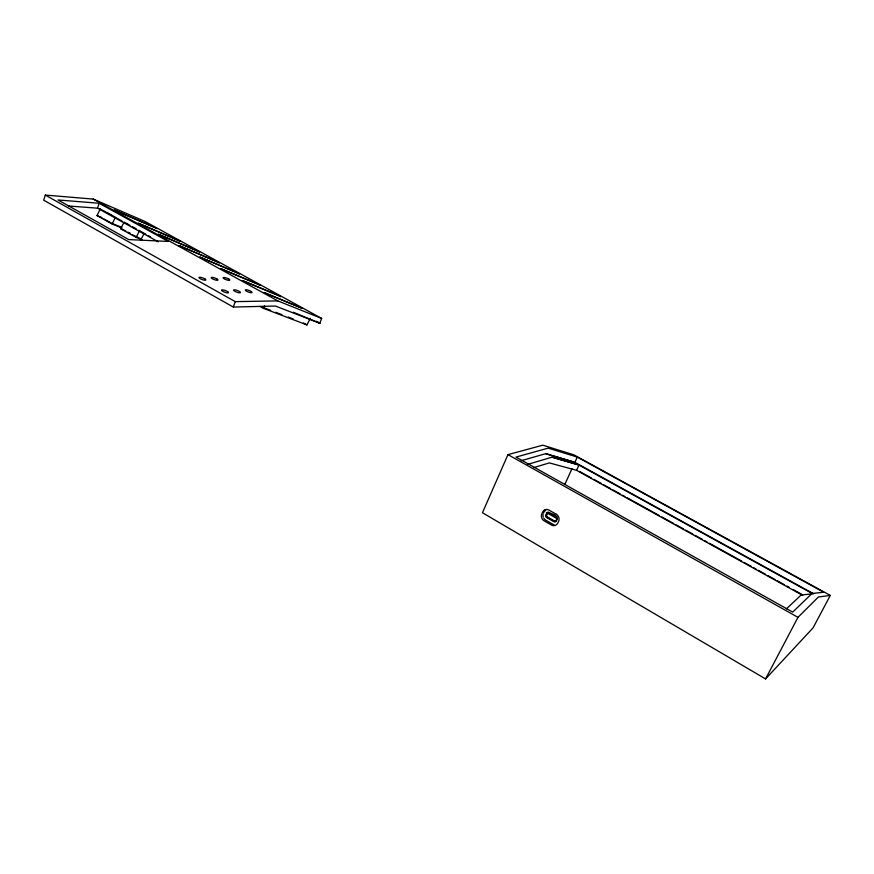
<?xml version="1.0" encoding="UTF-8"?>
<svg xmlns="http://www.w3.org/2000/svg" width="874" height="874" viewBox="0 0 874 874"><rect width="100%" height="100%" fill="white"/><g stroke="black" fill="none" stroke-linecap="round" stroke-linejoin="round"><path stroke-width="1.31" d="M45.306 195.077L43.7 200.19L233.292 307.047L275.474 306.042L319.797 323.26L321.643 318.431L145.029 221.472L93.19 199.075L45.306 195.077L235.259 301.639L277.801 300.885L321.643 318.431M68.358 205.98L97.517 208.176L99.112 203.26L168.256 241.421L128.784 239.596L58.045 199.971L99.112 203.26M233.292 307.047L235.259 301.639M507.969 454.622L482.448 512.732L765.569 678.923L813.06 627.871L830.3 595.413L573.879 454.841L542.798 445.194L507.969 454.622L797.973 617.328L818.403 597.008L830.3 595.413M564.877 484.305L571.967 468.748M521.177 460.707L545.726 453.672L574.884 462.324L577.277 457.08L823.745 592.244L812.012 593.479L792.696 612.095L516.01 457.08L548.14 448.133L577.277 457.08M533.828 467.601L549.309 462.892L576.578 470.332L579.003 465.044L812.798 593.817L801.174 594.986L786.392 608.839M556.487 520.718L557.284 518.959M122.109 228.114L112.112 223.984L97.003 215.561L100.291 208.919M112.112 223.984L115.423 217.298M142.44 239.957L136.158 237.389L120.754 228.802L124.086 222.094M136.158 237.389L139.512 230.649M140.812 239.989L143.62 234.352M259.939 306.392L263.347 308.293L264.549 305.944M263.347 308.293L306.927 324.92L310.314 318.3M765.569 678.923L797.973 617.328M527.437 464.455L552.051 457.168L579.003 465.044L552.051 457.168M545.726 453.672L573.016 461.756M261.927 307.003L270.689 310.357M275.692 312.28L281.952 314.673M288.212 317.065L293.216 318.977M140.463 238.58L132.171 234.702M120.754 228.802L125.714 230.845M130.27 233.271L127.757 232.244L129.964 233.467M121.442 227.295L111.566 223.22L103.995 218.992M97.003 215.561L101.941 217.615M293.369 312.247L319.797 323.26L316.224 321.282M317.426 322.014L319.797 323.26M574.884 462.324L813.639 593.796M93.19 199.075L277.801 300.885M579.659 471.512L591.567 478.1M593.949 479.411L601.094 483.366M603.475 484.677L610.62 488.632M613.013 489.953L620.158 493.897M622.539 495.219L624.921 496.541M627.303 497.852L659.466 515.638M661.847 516.96L673.756 523.537M676.137 524.859L683.293 528.814M685.675 530.125L692.82 534.08M695.201 535.401L702.346 539.345M704.728 540.667L707.11 541.978M709.491 543.3L741.655 561.086M744.036 562.397L751.192 566.352M753.574 567.674L755.955 568.985M758.337 570.307L765.482 574.262M767.864 575.573L775.009 579.528M777.39 580.849L784.546 584.793M786.928 586.115L789.309 587.426M792.882 589.404L802.408 594.681M576.578 470.332L802.725 595.413M102.619 210.208L104.946 211.497M107.273 212.786L114.254 216.654M126.457 223.416L130.018 225.383M132.389 226.705L134.76 228.016M99.461 208.536L101.843 209.858M105.415 211.836L112.549 215.791M114.931 217.102L122.065 221.056M124.436 222.378L126.817 223.689M133.951 227.644L136.333 228.966M138.715 230.277L145.849 234.232M148.23 235.554L150.601 236.865M97.517 208.176L158.205 241.803M303.442 322.987L306.927 324.92M552.772 514.109L555.886 515.889M549.265 512.492L556.519 516.643M546.414 512.535L556.978 518.599M546.25 509.422A5.189 4.709 66 0 0 545.332 510.252A13.001 11.821 65.2 0 0 544.655 511.323M556.257 521.079A1.726 1.573 65.1 0 1 554.356 521.374L547.113 517.211A1.726 1.562 65.9 0 1 546.348 514.895L547.146 513.147A1.726 1.562 66 0 1 548.457 512.273A1.726 1.562 66 0 0 547.55 512.983L546.763 514.742A1.726 1.562 65.9 0 0 547.528 517.047L554.761 521.21A1.726 1.573 65.1 0 0 556.345 521.188M556.869 516.905A1.726 1.573 65.1 0 1 557.153 517.255M543.868 518.337A5.189 4.709 65.9 0 0 545.758 520.183L552.991 524.356A5.211 4.731 65.1 0 0 554.192 524.848M543.289 517.113A5.189 4.709 65.9 0 1 543.082 514.469M543.453 513.235A13.012 11.821 65.2 0 1 544.917 510.416A5.189 4.72 66 0 1 545.846 509.586M546.578 513.366L545.78 515.125A1.726 1.562 65.9 0 0 546.545 517.43L553.788 521.603A1.726 1.573 65.1 0 0 555.919 520.948L556.727 519.189A1.726 1.573 65.2 0 0 555.951 516.873L548.697 512.71A1.726 1.562 66 0 0 546.578 513.366M302.043 308.282L264.254 292.604L302.043 308.282M278.238 295.204L242.349 280.532L280.893 296.657L278.238 295.204M257.48 283.799L220.816 268.668L260.091 285.23L257.48 283.799M237.04 272.579L199.643 257L239.607 273.988L237.04 272.579M216.927 261.534L178.82 245.518L219.461 262.921L216.927 261.534M197.131 250.663L158.347 234.232L199.622 252.029L197.131 250.663M177.641 239.957L138.201 223.132L180.099 241.3L177.641 239.957M154.556 227.273L114.352 209.989L156.959 228.595L154.556 227.273M251.144 291.468L250.467 291.086A3.583 0.863 20.4 0 0 246.075 289.753A3.583 0.863 20.4 0 0 246.195 290.987L246.872 291.381A3.583 0.863 20.4 0 0 251.275 292.714A3.583 0.863 20.4 0 0 251.144 291.468M228.933 279.167L228.267 278.795A3.562 0.841 20.1 0 0 223.886 277.451A3.562 0.841 20.1 0 0 223.93 278.642L224.596 279.024A3.562 0.841 20.1 0 0 228.977 280.368A3.562 0.841 20.1 0 0 228.933 279.167M556.29 514.283L549.014 510.121A5.211 4.731 66.1 0 0 542.623 512.109A13.044 11.854 65.3 0 0 541.454 515.103A5.211 4.72 66 0 0 544.141 520.838L551.385 525.012A5.222 4.741 65.1 0 0 557.809 523.056A13.012 11.81 65.9 0 0 558.999 520.052A5.222 4.741 65.2 0 0 556.29 514.283M239.542 291.545L238.853 291.151A3.638 0.885 20.2 0 0 234.396 289.797A3.638 0.885 20.2 0 0 234.472 291.064L235.161 291.457A3.638 0.885 20.2 0 0 239.629 292.801A3.638 0.885 20.2 0 0 239.542 291.545M217.134 279.079L216.468 278.697A3.616 0.863 20 0 0 212.011 277.342A3.616 0.863 20 0 0 212.021 278.555L212.688 278.937A3.616 0.863 20 0 0 217.145 280.292A3.616 0.863 20 0 0 217.134 279.079M227.622 291.621L226.934 291.217A3.693 0.907 20.1 0 0 222.389 289.851A3.693 0.907 20.1 0 0 222.433 291.129L223.121 291.523A3.693 0.907 20.1 0 0 227.677 292.899A3.693 0.907 20.1 0 0 227.622 291.621M205.029 278.992L204.352 278.609A3.671 0.885 19.8 0 0 199.829 277.233A3.671 0.885 19.8 0 0 199.796 278.456L200.474 278.85A3.671 0.885 19.8 0 0 205.008 280.226A3.671 0.885 19.8 0 0 205.029 278.992"/></g></svg>
